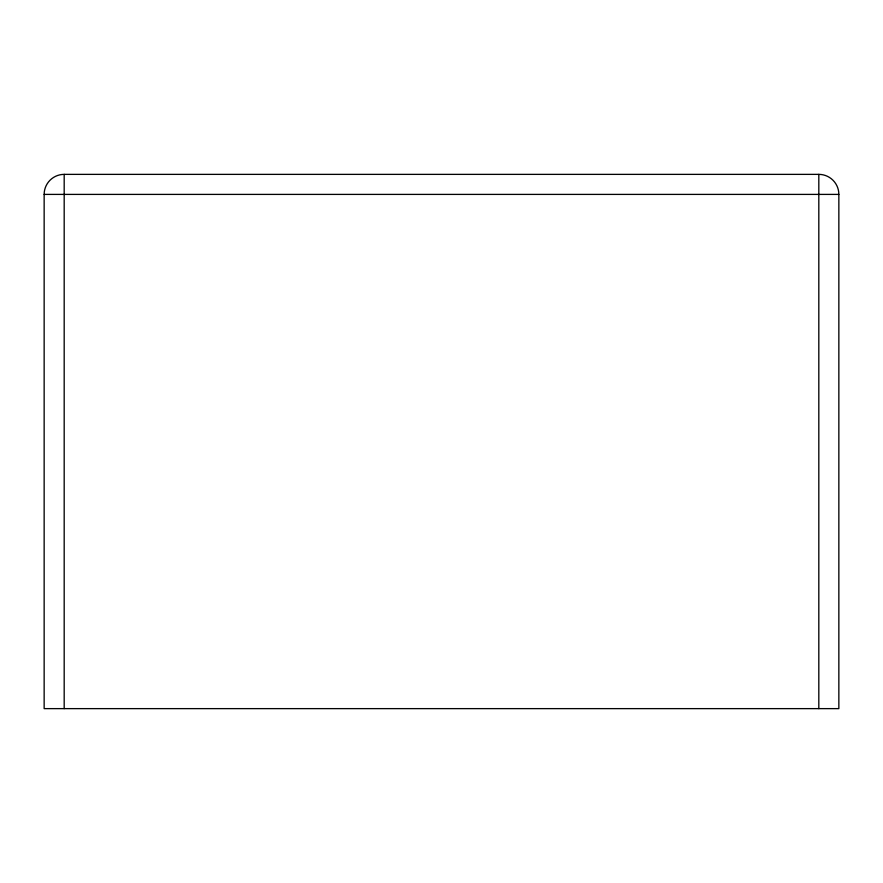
<?xml version="1.0" encoding="UTF-8"?>
<svg xmlns="http://www.w3.org/2000/svg" width="883" height="883" viewBox="0 0 883 883"><rect width="100%" height="100%" fill="white"/><g stroke="black" fill="none" stroke-linecap="round" stroke-linejoin="round"><path stroke-width="1.32" d="M64.183 174.37L818.817 174.37A20.033 20.033 0 0 1 838.85 194.403L838.85 708.63L44.15 708.63L44.15 194.403A20.033 20.033 0 0 1 64.183 174.37L64.183 708.63M44.15 194.403L838.85 194.403M818.817 174.37L818.817 708.63"/></g></svg>
